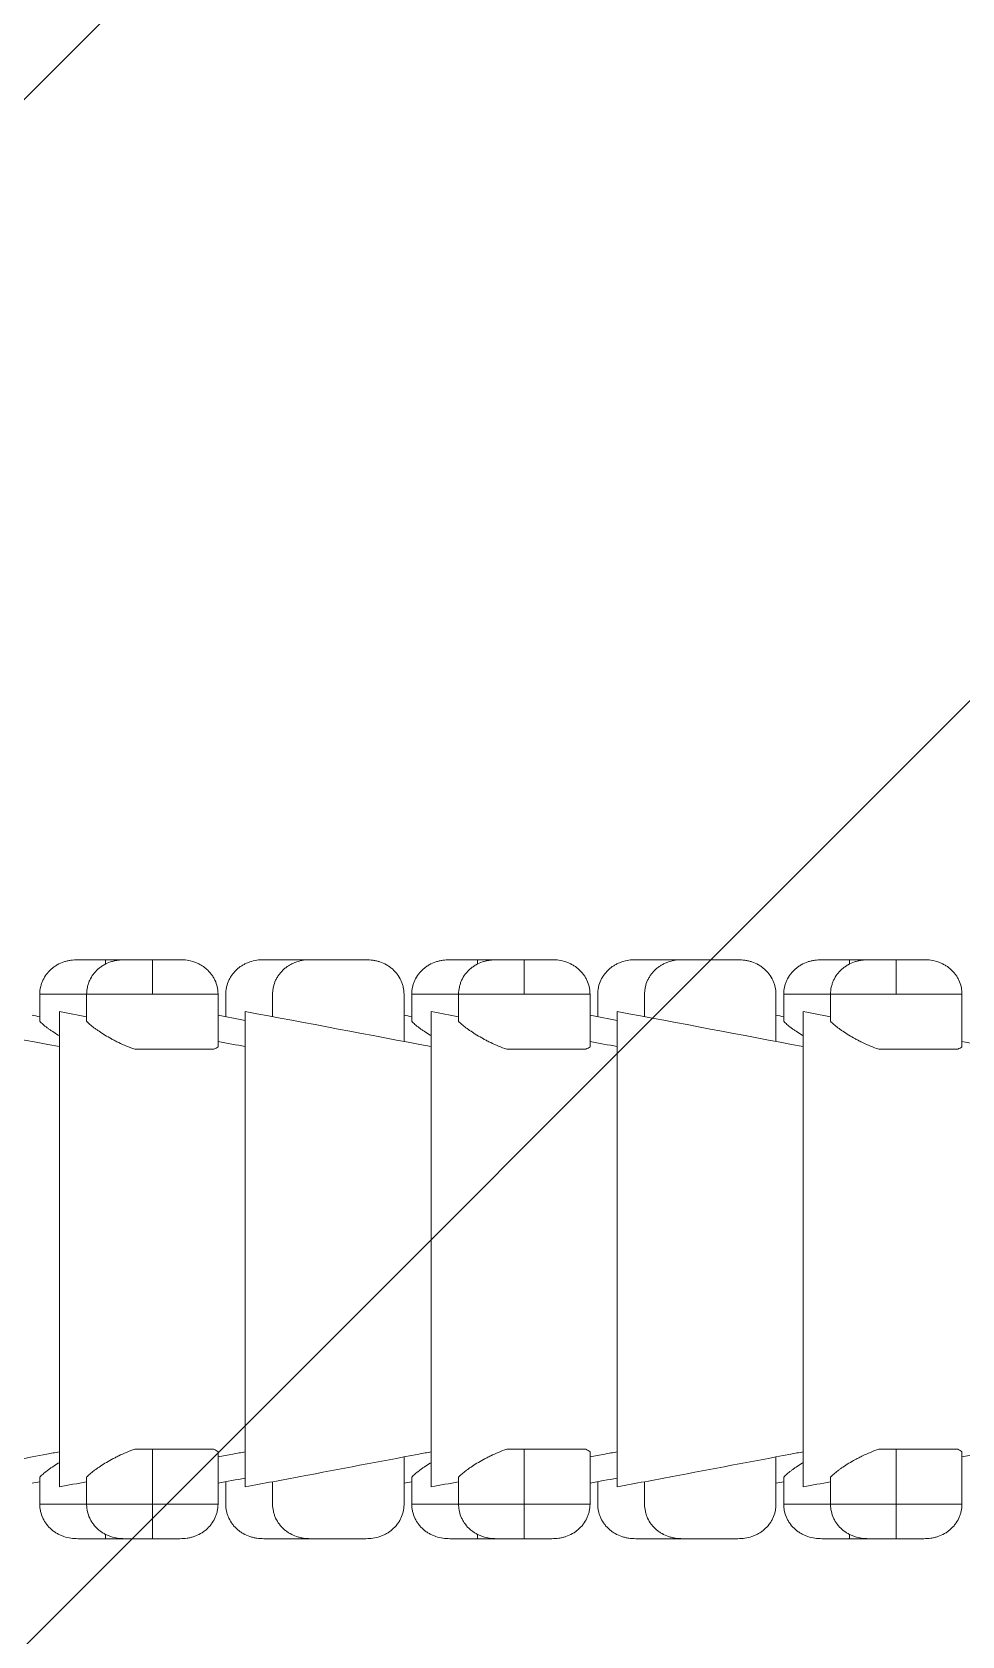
# Model space of a CAD drawing. Header units: millimetres. Extents: x 17284 to 19660, y -6011 to -2651.
# Drawn here: x 19228.92 to 19242.42, y -4526.11 to -4502.84 of the extents above; entities that cross this region are included whole.
import ezdxf

# ---------------------------------------------------------------- set-up
doc = ezdxf.new("R2010")
doc.units = ezdxf.units.MM
doc.layers.add('hatch', color=2, linetype='Continuous')

msp = doc.modelspace()

# ---------------------------------------------------------------- hatches: boundary and pattern name
at = {"layer": 'hatch'}
h = msp.add_hatch(dxfattribs=at)
h.set_pattern_fill('ANSI31', color=256, scale=5)
h.set_pattern_definition([(45, (4064.624, -113.49), (-11.22532, 11.22532), [])])
h.paths.add_polyline_path([(19201.381, -5647.37), (19251.381, -5647.37), (19251.381, -3576.803), (19201.381, -3576.803)])

# ---------------------------------------------------------------- linework, layer by layer
at = {"linetype": 'Continuous', "lineweight": 18, "extrusion": (-1, -2.22045e-16, 0)}
for p, q in [((19229.588, -4516.295), (19229.988, -4516.295)), ((19229.988, -4516.295), (19230.273, -4516.295)), ((19230.268, -4516.295), (19230.668, -4516.295)), ((19230.668, -4516.295), (19231.068, -4516.295)), ((19232.288, -4516.295), (19232.968, -4516.295)), ((19232.968, -4516.295), (19233.768, -4516.295)), ((19234.988, -4516.295), (19235.388, -4516.295)), ((19235.388, -4516.295), (19235.673, -4516.295)), ((19235.668, -4516.295), (19236.068, -4516.295)), ((19236.068, -4516.295), (19236.468, -4516.295)), ((19237.688, -4516.295), (19238.368, -4516.295)), ((19238.368, -4516.295), (19239.168, -4516.295)), ((19240.388, -4516.295), (19240.788, -4516.295)), ((19240.788, -4516.295), (19241.073, -4516.295)), ((19241.068, -4516.295), (19241.468, -4516.295)), ((19241.468, -4516.295), (19241.868, -4516.295)), ((19229.034, -4516.795), (19229.034, -4517.189)), ((19229.714, -4516.795), (19229.714, -4517.189)), ((19231.622, -4516.795), (19231.622, -4517.557)), ((19231.734, -4516.795), (19231.734, -4517.122)), ((19232.414, -4516.795), (19232.414, -4517.122)), ((19234.322, -4516.795), (19234.322, -4517.481)), ((19234.434, -4516.795), (19234.434, -4517.189)), ((19235.114, -4516.795), (19235.114, -4517.189)), ((19237.022, -4516.795), (19237.022, -4517.557)), ((19237.134, -4516.795), (19237.134, -4517.122)), ((19237.814, -4516.795), (19237.814, -4517.122)), ((19239.722, -4516.795), (19239.722, -4517.481)), ((19239.834, -4516.795), (19239.834, -4517.189)), ((19240.514, -4516.795), (19240.514, -4517.189)), ((19242.422, -4516.795), (19242.422, -4517.557)), ((19229.318, -4517.047), (19229.318, -4520.495)), ((19232.018, -4517.047), (19232.018, -4520.495)), ((19234.718, -4517.047), (19234.718, -4520.495)), ((19237.418, -4517.047), (19237.418, -4520.495)), ((19240.118, -4517.047), (19240.118, -4520.495)), ((19230.416, -4517.595), (19231.56, -4517.595)), ((19235.816, -4517.595), (19236.96, -4517.595)), ((19241.216, -4517.595), (19242.36, -4517.595)), ((19229.318, -4520.495), (19229.318, -4523.944)), ((19232.018, -4520.495), (19232.018, -4523.944)), ((19234.718, -4520.495), (19234.718, -4523.944)), ((19237.418, -4520.495), (19237.418, -4523.944)), ((19240.118, -4520.495), (19240.118, -4523.944)), ((19230.416, -4523.395), (19230.668, -4523.395)), ((19230.668, -4523.395), (19231.56, -4523.395)), ((19231.622, -4524.195), (19231.622, -4523.434)), ((19234.322, -4524.195), (19234.322, -4523.509)), ((19235.816, -4523.395), (19236.068, -4523.395)), ((19236.068, -4523.395), (19236.96, -4523.395)), ((19237.022, -4524.195), (19237.022, -4523.434)), ((19239.722, -4524.195), (19239.722, -4523.509)), ((19241.216, -4523.395), (19241.468, -4523.395)), ((19241.468, -4523.395), (19242.36, -4523.395)), ((19242.422, -4524.195), (19242.422, -4523.434)), ((19229.034, -4524.195), (19229.034, -4523.802)), ((19229.714, -4524.195), (19229.714, -4523.802)), ((19231.734, -4524.195), (19231.734, -4523.869)), ((19232.414, -4524.195), (19232.414, -4523.869)), ((19234.434, -4524.195), (19234.434, -4523.802)), ((19235.114, -4524.195), (19235.114, -4523.802)), ((19237.134, -4524.195), (19237.134, -4523.869)), ((19237.814, -4524.195), (19237.814, -4523.869)), ((19239.834, -4524.195), (19239.834, -4523.802)), ((19240.514, -4524.195), (19240.514, -4523.802)), ((19229.988, -4524.695), (19229.588, -4524.695)), ((19230.268, -4524.695), (19229.988, -4524.695)), ((19230.668, -4524.695), (19230.268, -4524.695)), ((19231.068, -4524.695), (19230.668, -4524.695)), ((19232.288, -4524.695), (19232.968, -4524.695)), ((19232.968, -4524.695), (19233.768, -4524.695)), ((19235.388, -4524.695), (19234.988, -4524.695)), ((19235.672, -4524.695), (19235.388, -4524.695)), ((19236.068, -4524.695), (19235.668, -4524.695)), ((19236.468, -4524.695), (19236.068, -4524.695)), ((19237.688, -4524.695), (19238.368, -4524.695)), ((19238.368, -4524.695), (19239.168, -4524.695)), ((19240.788, -4524.695), (19240.388, -4524.695)), ((19241.068, -4524.695), (19240.788, -4524.695)), ((19241.468, -4524.695), (19241.068, -4524.695)), ((19241.868, -4524.695), (19241.468, -4524.695))]:
    msp.add_line(p, q, dxfattribs=at)
at = {"linetype": 'Continuous', "lineweight": 13, "extrusion": (-1, -2.22045e-16, 0)}
for p, q in [((19229.988, -4516.295), (19229.988, -4516.358)), ((19230.668, -4516.295), (19230.668, -4516.795)), ((19235.388, -4516.295), (19235.388, -4516.358)), ((19236.068, -4516.295), (19236.068, -4516.795)), ((19240.788, -4516.295), (19240.788, -4516.358)), ((19241.468, -4516.295), (19241.468, -4516.795)), ((19229.71, -4516.795), (19229.034, -4516.795)), ((19230.668, -4516.795), (19229.714, -4516.795)), ((19231.622, -4516.795), (19230.668, -4516.795)), ((19235.11, -4516.795), (19234.434, -4516.795)), ((19236.068, -4516.795), (19235.114, -4516.795)), ((19237.022, -4516.795), (19236.068, -4516.795)), ((19240.51, -4516.795), (19239.834, -4516.795)), ((19241.468, -4516.795), (19240.514, -4516.795)), ((19242.422, -4516.795), (19241.468, -4516.795)), ((19230.668, -4524.195), (19230.668, -4523.395)), ((19236.068, -4524.195), (19236.068, -4523.395)), ((19241.468, -4524.195), (19241.468, -4523.395)), ((19229.034, -4524.195), (19229.709, -4524.195)), ((19229.714, -4524.195), (19230.668, -4524.195)), ((19230.668, -4524.195), (19231.622, -4524.195)), ((19230.668, -4524.695), (19230.668, -4524.195)), ((19234.434, -4524.195), (19235.109, -4524.195)), ((19235.114, -4524.195), (19236.068, -4524.195)), ((19236.068, -4524.195), (19237.022, -4524.195)), ((19236.068, -4524.695), (19236.068, -4524.195)), ((19239.834, -4524.195), (19240.509, -4524.195)), ((19240.514, -4524.195), (19241.468, -4524.195)), ((19241.468, -4524.695), (19241.468, -4524.195)), ((19241.468, -4524.195), (19242.422, -4524.195)), ((19229.988, -4524.695), (19229.988, -4524.632)), ((19235.388, -4524.695), (19235.388, -4524.632)), ((19240.788, -4524.695), (19240.788, -4524.632))]:
    msp.add_line(p, q, dxfattribs=at)
at = {"linetype": 'Continuous', "lineweight": 18}
for points, knots in [([(19229.034, -4516.795), (19229.034, -4516.76), (19229.038, -4516.726), (19229.049, -4516.675), (19229.054, -4516.659), (19229.065, -4516.626), (19229.072, -4516.609), (19229.094, -4516.562), (19229.111, -4516.533), (19229.138, -4516.498), (19229.143, -4516.491), (19229.154, -4516.478), (19229.172, -4516.458), (19229.203, -4516.428), (19229.23, -4516.407), (19229.259, -4516.387), (19229.273, -4516.378), (19229.319, -4516.352), (19229.35, -4516.338), (19229.4, -4516.322), (19229.417, -4516.317), (19229.45, -4516.309), (19229.468, -4516.305), (19229.519, -4516.298), (19229.553, -4516.295), (19229.588, -4516.295)], [0, 0, 0, 0, 0.125, 0.125, 0.1875, 0.1875, 0.25, 0.25, 0.375, 0.375, 0.40625, 0.40625, 0.4375, 0.5, 0.5625, 0.5625, 0.625, 0.625, 0.75, 0.75, 0.8125, 0.8125, 0.875, 0.875, 1, 1, 1, 1]), ([(19229.714, -4516.795), (19229.714, -4516.76), (19229.718, -4516.726), (19229.729, -4516.675), (19229.734, -4516.659), (19229.745, -4516.626), (19229.751, -4516.609), (19229.773, -4516.562), (19229.791, -4516.533), (19229.817, -4516.498), (19229.823, -4516.491), (19229.834, -4516.478), (19229.851, -4516.458), (19229.882, -4516.428), (19229.91, -4516.407), (19229.938, -4516.387), (19229.953, -4516.378), (19229.998, -4516.352), (19230.03, -4516.338), (19230.079, -4516.322), (19230.096, -4516.317), (19230.13, -4516.309), (19230.147, -4516.305), (19230.198, -4516.298), (19230.233, -4516.295), (19230.268, -4516.295)], [0, 0, 0, 0, 0.125, 0.125, 0.1875, 0.1875, 0.25, 0.25, 0.375, 0.375, 0.40625, 0.40625, 0.4375, 0.5, 0.5625, 0.5625, 0.625, 0.625, 0.75, 0.75, 0.8125, 0.8125, 0.875, 0.875, 1, 1, 1, 1]), ([(19231.068, -4516.295), (19231.138, -4516.295), (19231.206, -4516.305), (19231.288, -4516.332), (19231.305, -4516.339), (19231.336, -4516.353), (19231.367, -4516.368), (19231.397, -4516.386), (19231.418, -4516.401), (19231.425, -4516.406), (19231.439, -4516.417), (19231.445, -4516.423), (19231.479, -4516.451), (19231.502, -4516.477), (19231.534, -4516.518), (19231.543, -4516.532), (19231.557, -4516.554), (19231.561, -4516.562), (19231.569, -4516.578), (19231.573, -4516.585), (19231.592, -4516.625), (19231.603, -4516.657), (19231.614, -4516.708), (19231.617, -4516.726), (19231.621, -4516.76), (19231.622, -4516.778), (19231.622, -4516.795)], [0, 0, 0, 0, 0.25, 0.25, 0.3125, 0.3125, 0.375, 0.4375, 0.4375, 0.46875, 0.46875, 0.5, 0.5, 0.625, 0.625, 0.6875, 0.6875, 0.71875, 0.71875, 0.75, 0.75, 0.875, 0.875, 0.9375, 0.9375, 1, 1, 1, 1]), ([(19232.288, -4516.295), (19232.219, -4516.295), (19232.15, -4516.305), (19232.068, -4516.332), (19232.052, -4516.339), (19232.02, -4516.353), (19231.989, -4516.368), (19231.96, -4516.386), (19231.938, -4516.401), (19231.931, -4516.406), (19231.918, -4516.417), (19231.911, -4516.423), (19231.878, -4516.451), (19231.854, -4516.477), (19231.823, -4516.518), (19231.813, -4516.532), (19231.799, -4516.554), (19231.795, -4516.562), (19231.787, -4516.578), (19231.783, -4516.585), (19231.765, -4516.625), (19231.754, -4516.657), (19231.742, -4516.708), (19231.739, -4516.726), (19231.735, -4516.76), (19231.734, -4516.778), (19231.734, -4516.795)], [0, 0, 0, 0, 0.25, 0.25, 0.3125, 0.3125, 0.375, 0.4375, 0.4375, 0.46875, 0.46875, 0.5, 0.5, 0.625, 0.625, 0.6875, 0.6875, 0.71875, 0.71875, 0.75, 0.75, 0.875, 0.875, 0.9375, 0.9375, 1, 1, 1, 1]), ([(19232.968, -4516.295), (19232.898, -4516.295), (19232.83, -4516.305), (19232.747, -4516.332), (19232.731, -4516.339), (19232.699, -4516.353), (19232.668, -4516.368), (19232.639, -4516.386), (19232.618, -4516.401), (19232.611, -4516.406), (19232.597, -4516.417), (19232.59, -4516.423), (19232.557, -4516.451), (19232.533, -4516.477), (19232.502, -4516.518), (19232.492, -4516.532), (19232.479, -4516.554), (19232.474, -4516.562), (19232.466, -4516.578), (19232.462, -4516.585), (19232.444, -4516.625), (19232.433, -4516.657), (19232.422, -4516.708), (19232.419, -4516.726), (19232.415, -4516.76), (19232.414, -4516.778), (19232.414, -4516.795)], [0, 0, 0, 0, 0.25, 0.25, 0.3125, 0.3125, 0.375, 0.4375, 0.4375, 0.46875, 0.46875, 0.5, 0.5, 0.625, 0.625, 0.6875, 0.6875, 0.71875, 0.71875, 0.75, 0.75, 0.875, 0.875, 0.9375, 0.9375, 1, 1, 1, 1]), ([(19234.322, -4516.795), (19234.322, -4516.76), (19234.318, -4516.726), (19234.307, -4516.675), (19234.302, -4516.659), (19234.291, -4516.626), (19234.284, -4516.609), (19234.263, -4516.562), (19234.245, -4516.533), (19234.218, -4516.498), (19234.213, -4516.491), (19234.202, -4516.478), (19234.184, -4516.458), (19234.153, -4516.428), (19234.126, -4516.407), (19234.098, -4516.387), (19234.083, -4516.378), (19234.037, -4516.352), (19234.006, -4516.338), (19233.956, -4516.322), (19233.94, -4516.317), (19233.906, -4516.309), (19233.889, -4516.305), (19233.837, -4516.298), (19233.803, -4516.295), (19233.768, -4516.295)], [0, 0, 0, 0, 0.125, 0.125, 0.1875, 0.1875, 0.25, 0.25, 0.375, 0.375, 0.40625, 0.40625, 0.4375, 0.5, 0.5625, 0.5625, 0.625, 0.625, 0.75, 0.75, 0.8125, 0.8125, 0.875, 0.875, 1, 1, 1, 1]), ([(19234.434, -4516.795), (19234.434, -4516.76), (19234.438, -4516.726), (19234.449, -4516.675), (19234.454, -4516.659), (19234.465, -4516.626), (19234.472, -4516.609), (19234.494, -4516.562), (19234.511, -4516.533), (19234.538, -4516.498), (19234.543, -4516.491), (19234.554, -4516.478), (19234.572, -4516.458), (19234.603, -4516.428), (19234.63, -4516.407), (19234.659, -4516.387), (19234.673, -4516.378), (19234.719, -4516.352), (19234.75, -4516.338), (19234.8, -4516.322), (19234.817, -4516.317), (19234.85, -4516.309), (19234.868, -4516.305), (19234.919, -4516.298), (19234.953, -4516.295), (19234.988, -4516.295)], [0, 0, 0, 0, 0.125, 0.125, 0.1875, 0.1875, 0.25, 0.25, 0.375, 0.375, 0.40625, 0.40625, 0.4375, 0.5, 0.5625, 0.5625, 0.625, 0.625, 0.75, 0.75, 0.8125, 0.8125, 0.875, 0.875, 1, 1, 1, 1]), ([(19235.114, -4516.795), (19235.114, -4516.76), (19235.118, -4516.726), (19235.129, -4516.675), (19235.134, -4516.659), (19235.145, -4516.626), (19235.151, -4516.609), (19235.173, -4516.562), (19235.191, -4516.533), (19235.217, -4516.498), (19235.223, -4516.491), (19235.234, -4516.478), (19235.251, -4516.458), (19235.282, -4516.428), (19235.31, -4516.407), (19235.338, -4516.387), (19235.353, -4516.378), (19235.398, -4516.352), (19235.43, -4516.338), (19235.479, -4516.322), (19235.496, -4516.317), (19235.53, -4516.309), (19235.547, -4516.305), (19235.598, -4516.298), (19235.633, -4516.295), (19235.668, -4516.295)], [0, 0, 0, 0, 0.125, 0.125, 0.1875, 0.1875, 0.25, 0.25, 0.375, 0.375, 0.40625, 0.40625, 0.4375, 0.5, 0.5625, 0.5625, 0.625, 0.625, 0.75, 0.75, 0.8125, 0.8125, 0.875, 0.875, 1, 1, 1, 1]), ([(19236.468, -4516.295), (19236.538, -4516.295), (19236.606, -4516.305), (19236.688, -4516.332), (19236.705, -4516.339), (19236.736, -4516.353), (19236.767, -4516.368), (19236.797, -4516.386), (19236.818, -4516.401), (19236.825, -4516.406), (19236.839, -4516.417), (19236.845, -4516.423), (19236.879, -4516.451), (19236.902, -4516.477), (19236.934, -4516.518), (19236.943, -4516.532), (19236.957, -4516.554), (19236.961, -4516.562), (19236.969, -4516.578), (19236.973, -4516.585), (19236.992, -4516.625), (19237.003, -4516.657), (19237.014, -4516.708), (19237.017, -4516.726), (19237.021, -4516.76), (19237.022, -4516.778), (19237.022, -4516.795)], [0, 0, 0, 0, 0.25, 0.25, 0.3125, 0.3125, 0.375, 0.4375, 0.4375, 0.46875, 0.46875, 0.5, 0.5, 0.625, 0.625, 0.6875, 0.6875, 0.71875, 0.71875, 0.75, 0.75, 0.875, 0.875, 0.9375, 0.9375, 1, 1, 1, 1]), ([(19237.688, -4516.295), (19237.619, -4516.295), (19237.55, -4516.305), (19237.468, -4516.332), (19237.452, -4516.339), (19237.42, -4516.353), (19237.389, -4516.368), (19237.36, -4516.386), (19237.338, -4516.401), (19237.331, -4516.406), (19237.318, -4516.417), (19237.311, -4516.423), (19237.278, -4516.451), (19237.254, -4516.477), (19237.223, -4516.518), (19237.213, -4516.532), (19237.199, -4516.554), (19237.195, -4516.562), (19237.187, -4516.578), (19237.183, -4516.585), (19237.165, -4516.625), (19237.154, -4516.657), (19237.142, -4516.708), (19237.139, -4516.726), (19237.135, -4516.76), (19237.134, -4516.778), (19237.134, -4516.795)], [0, 0, 0, 0, 0.25, 0.25, 0.3125, 0.3125, 0.375, 0.4375, 0.4375, 0.46875, 0.46875, 0.5, 0.5, 0.625, 0.625, 0.6875, 0.6875, 0.71875, 0.71875, 0.75, 0.75, 0.875, 0.875, 0.9375, 0.9375, 1, 1, 1, 1]), ([(19238.368, -4516.295), (19238.298, -4516.295), (19238.23, -4516.305), (19238.147, -4516.332), (19238.131, -4516.339), (19238.099, -4516.353), (19238.068, -4516.368), (19238.039, -4516.386), (19238.018, -4516.401), (19238.011, -4516.406), (19237.997, -4516.417), (19237.99, -4516.423), (19237.957, -4516.451), (19237.933, -4516.477), (19237.902, -4516.518), (19237.892, -4516.532), (19237.879, -4516.554), (19237.874, -4516.562), (19237.866, -4516.578), (19237.862, -4516.585), (19237.844, -4516.625), (19237.833, -4516.657), (19237.822, -4516.708), (19237.819, -4516.726), (19237.815, -4516.76), (19237.814, -4516.778), (19237.814, -4516.795)], [0, 0, 0, 0, 0.25, 0.25, 0.3125, 0.3125, 0.375, 0.4375, 0.4375, 0.46875, 0.46875, 0.5, 0.5, 0.625, 0.625, 0.6875, 0.6875, 0.71875, 0.71875, 0.75, 0.75, 0.875, 0.875, 0.9375, 0.9375, 1, 1, 1, 1]), ([(19239.722, -4516.795), (19239.722, -4516.76), (19239.718, -4516.726), (19239.707, -4516.675), (19239.702, -4516.659), (19239.691, -4516.626), (19239.684, -4516.609), (19239.663, -4516.562), (19239.645, -4516.533), (19239.618, -4516.498), (19239.613, -4516.491), (19239.602, -4516.478), (19239.584, -4516.458), (19239.553, -4516.428), (19239.526, -4516.407), (19239.498, -4516.387), (19239.483, -4516.378), (19239.437, -4516.352), (19239.406, -4516.338), (19239.356, -4516.322), (19239.34, -4516.317), (19239.306, -4516.309), (19239.289, -4516.305), (19239.237, -4516.298), (19239.203, -4516.295), (19239.168, -4516.295)], [0, 0, 0, 0, 0.125, 0.125, 0.1875, 0.1875, 0.25, 0.25, 0.375, 0.375, 0.40625, 0.40625, 0.4375, 0.5, 0.5625, 0.5625, 0.625, 0.625, 0.75, 0.75, 0.8125, 0.8125, 0.875, 0.875, 1, 1, 1, 1]), ([(19239.834, -4516.795), (19239.834, -4516.76), (19239.838, -4516.726), (19239.849, -4516.675), (19239.854, -4516.659), (19239.865, -4516.626), (19239.872, -4516.609), (19239.894, -4516.562), (19239.911, -4516.533), (19239.938, -4516.498), (19239.943, -4516.491), (19239.954, -4516.478), (19239.972, -4516.458), (19240.003, -4516.428), (19240.03, -4516.407), (19240.059, -4516.387), (19240.073, -4516.378), (19240.119, -4516.352), (19240.15, -4516.338), (19240.2, -4516.322), (19240.217, -4516.317), (19240.25, -4516.309), (19240.268, -4516.305), (19240.319, -4516.298), (19240.353, -4516.295), (19240.388, -4516.295)], [0, 0, 0, 0, 0.125, 0.125, 0.1875, 0.1875, 0.25, 0.25, 0.375, 0.375, 0.40625, 0.40625, 0.4375, 0.5, 0.5625, 0.5625, 0.625, 0.625, 0.75, 0.75, 0.8125, 0.8125, 0.875, 0.875, 1, 1, 1, 1]), ([(19240.514, -4516.795), (19240.514, -4516.76), (19240.518, -4516.726), (19240.529, -4516.675), (19240.534, -4516.659), (19240.545, -4516.626), (19240.551, -4516.609), (19240.573, -4516.562), (19240.591, -4516.533), (19240.617, -4516.498), (19240.623, -4516.491), (19240.634, -4516.478), (19240.651, -4516.458), (19240.682, -4516.428), (19240.71, -4516.407), (19240.738, -4516.387), (19240.753, -4516.378), (19240.798, -4516.352), (19240.83, -4516.338), (19240.879, -4516.322), (19240.896, -4516.317), (19240.93, -4516.309), (19240.947, -4516.305), (19240.998, -4516.298), (19241.033, -4516.295), (19241.068, -4516.295)], [0, 0, 0, 0, 0.125, 0.125, 0.1875, 0.1875, 0.25, 0.25, 0.375, 0.375, 0.40625, 0.40625, 0.4375, 0.5, 0.5625, 0.5625, 0.625, 0.625, 0.75, 0.75, 0.8125, 0.8125, 0.875, 0.875, 1, 1, 1, 1]), ([(19241.868, -4516.295), (19241.938, -4516.295), (19242.006, -4516.305), (19242.088, -4516.332), (19242.105, -4516.339), (19242.136, -4516.353), (19242.167, -4516.368), (19242.197, -4516.386), (19242.218, -4516.401), (19242.225, -4516.406), (19242.239, -4516.417), (19242.245, -4516.423), (19242.279, -4516.451), (19242.302, -4516.477), (19242.334, -4516.518), (19242.343, -4516.532), (19242.357, -4516.554), (19242.361, -4516.562), (19242.369, -4516.578), (19242.373, -4516.585), (19242.392, -4516.625), (19242.403, -4516.657), (19242.414, -4516.708), (19242.417, -4516.726), (19242.421, -4516.76), (19242.422, -4516.778), (19242.422, -4516.795)], [0, 0, 0, 0, 0.25, 0.25, 0.3125, 0.3125, 0.375, 0.4375, 0.4375, 0.46875, 0.46875, 0.5, 0.5, 0.625, 0.625, 0.6875, 0.6875, 0.71875, 0.71875, 0.75, 0.75, 0.875, 0.875, 0.9375, 0.9375, 1, 1, 1, 1]), ([(19229.034, -4517.189), (19229.048, -4517.203), (19229.063, -4517.218), (19229.099, -4517.249), (19229.119, -4517.265), (19229.152, -4517.29), (19229.164, -4517.299), (19229.189, -4517.317), (19229.202, -4517.325), (19229.242, -4517.352), (19229.27, -4517.371), (19229.303, -4517.39), (19229.305, -4517.392), (19229.308, -4517.394)], [0, 0, 0, 0, 0.244671, 0.244671, 0.489341, 0.489341, 0.611677, 0.611677, 0.734012, 0.734012, 0.978683, 0.978683, 1, 1, 1, 1]), ([(19229.714, -4517.189), (19229.727, -4517.203), (19229.743, -4517.218), (19229.778, -4517.249), (19229.798, -4517.265), (19229.832, -4517.29), (19229.844, -4517.299), (19229.868, -4517.317), (19229.881, -4517.325), (19229.921, -4517.352), (19229.949, -4517.371), (19230.009, -4517.407), (19230.041, -4517.425), (19230.091, -4517.453), (19230.109, -4517.462), (19230.144, -4517.48), (19230.162, -4517.489), (19230.217, -4517.515), (19230.255, -4517.532), (19230.333, -4517.565), (19230.374, -4517.581), (19230.416, -4517.595)], [0, 0, 0, 0, 0.125, 0.125, 0.25, 0.25, 0.3125, 0.3125, 0.375, 0.375, 0.5, 0.5, 0.625, 0.625, 0.6875, 0.6875, 0.75, 0.75, 0.875, 0.875, 1, 1, 1, 1]), ([(19234.434, -4517.189), (19234.448, -4517.203), (19234.463, -4517.218), (19234.499, -4517.249), (19234.519, -4517.265), (19234.552, -4517.29), (19234.564, -4517.299), (19234.589, -4517.317), (19234.602, -4517.325), (19234.642, -4517.352), (19234.67, -4517.371), (19234.703, -4517.39), (19234.705, -4517.392), (19234.708, -4517.394)], [0, 0, 0, 0, 0.244671, 0.244671, 0.489341, 0.489341, 0.611677, 0.611677, 0.734012, 0.734012, 0.978683, 0.978683, 1, 1, 1, 1]), ([(19235.114, -4517.189), (19235.127, -4517.203), (19235.143, -4517.218), (19235.178, -4517.249), (19235.198, -4517.265), (19235.232, -4517.29), (19235.244, -4517.299), (19235.268, -4517.317), (19235.281, -4517.325), (19235.321, -4517.352), (19235.349, -4517.371), (19235.409, -4517.407), (19235.441, -4517.425), (19235.491, -4517.453), (19235.509, -4517.462), (19235.544, -4517.48), (19235.562, -4517.489), (19235.617, -4517.515), (19235.655, -4517.532), (19235.733, -4517.565), (19235.774, -4517.581), (19235.816, -4517.595)], [0, 0, 0, 0, 0.125, 0.125, 0.25, 0.25, 0.3125, 0.3125, 0.375, 0.375, 0.5, 0.5, 0.625, 0.625, 0.6875, 0.6875, 0.75, 0.75, 0.875, 0.875, 1, 1, 1, 1]), ([(19239.834, -4517.189), (19239.848, -4517.203), (19239.863, -4517.218), (19239.899, -4517.249), (19239.919, -4517.265), (19239.952, -4517.29), (19239.964, -4517.299), (19239.989, -4517.317), (19240.002, -4517.325), (19240.042, -4517.352), (19240.07, -4517.371), (19240.103, -4517.39), (19240.105, -4517.392), (19240.108, -4517.394)], [0, 0, 0, 0, 0.244671, 0.244671, 0.489341, 0.489341, 0.611677, 0.611677, 0.734012, 0.734012, 0.978683, 0.978683, 1, 1, 1, 1]), ([(19240.514, -4517.189), (19240.527, -4517.203), (19240.543, -4517.218), (19240.578, -4517.249), (19240.598, -4517.265), (19240.632, -4517.29), (19240.644, -4517.299), (19240.668, -4517.317), (19240.681, -4517.325), (19240.721, -4517.352), (19240.749, -4517.371), (19240.809, -4517.407), (19240.841, -4517.425), (19240.891, -4517.453), (19240.909, -4517.462), (19240.944, -4517.48), (19240.962, -4517.489), (19241.017, -4517.515), (19241.055, -4517.532), (19241.133, -4517.565), (19241.174, -4517.581), (19241.216, -4517.595)], [0, 0, 0, 0, 0.125, 0.125, 0.25, 0.25, 0.3125, 0.3125, 0.375, 0.375, 0.5, 0.5, 0.625, 0.625, 0.6875, 0.6875, 0.75, 0.75, 0.875, 0.875, 1, 1, 1, 1]), ([(19229.318, -4523.435), (19229.257, -4523.446), (19229.196, -4523.458), (19228.564, -4523.577), (19227.992, -4523.685), (19227.153, -4523.843), (19226.885, -4523.893), (19226.618, -4523.944)], [0, 0, 0, 0, 0.067447, 0.067447, 0.702741, 0.702741, 1, 1, 1, 1]), ([(19229.714, -4523.802), (19229.727, -4523.788), (19229.743, -4523.773), (19229.778, -4523.742), (19229.798, -4523.726), (19229.832, -4523.7), (19229.844, -4523.692), (19229.868, -4523.674), (19229.881, -4523.665), (19229.921, -4523.638), (19229.949, -4523.62), (19230.009, -4523.584), (19230.041, -4523.565), (19230.091, -4523.538), (19230.109, -4523.529), (19230.144, -4523.511), (19230.162, -4523.502), (19230.217, -4523.476), (19230.255, -4523.459), (19230.333, -4523.426), (19230.374, -4523.41), (19230.416, -4523.395)], [0, 0, 0, 0, 0.125, 0.125, 0.25, 0.25, 0.3125, 0.3125, 0.375, 0.375, 0.5, 0.5, 0.625, 0.625, 0.6875, 0.6875, 0.75, 0.75, 0.875, 0.875, 1, 1, 1, 1]), ([(19232.018, -4523.435), (19231.957, -4523.446), (19231.896, -4523.458), (19231.764, -4523.483), (19231.693, -4523.496), (19231.622, -4523.51)], [0, 0, 0, 0, 0.459752, 0.459752, 1, 1, 1, 1]), ([(19234.718, -4523.435), (19234.657, -4523.446), (19234.596, -4523.458), (19233.964, -4523.577), (19233.392, -4523.685), (19232.553, -4523.843), (19232.285, -4523.893), (19232.018, -4523.944)], [0, 0, 0, 0, 0.067447, 0.067447, 0.702741, 0.702741, 1, 1, 1, 1]), ([(19235.114, -4523.802), (19235.127, -4523.788), (19235.143, -4523.773), (19235.178, -4523.742), (19235.198, -4523.726), (19235.232, -4523.7), (19235.244, -4523.692), (19235.268, -4523.674), (19235.281, -4523.665), (19235.321, -4523.638), (19235.349, -4523.62), (19235.409, -4523.584), (19235.441, -4523.565), (19235.491, -4523.538), (19235.509, -4523.529), (19235.544, -4523.511), (19235.562, -4523.502), (19235.617, -4523.476), (19235.655, -4523.459), (19235.733, -4523.426), (19235.774, -4523.41), (19235.816, -4523.395)], [0, 0, 0, 0, 0.125, 0.125, 0.25, 0.25, 0.3125, 0.3125, 0.375, 0.375, 0.5, 0.5, 0.625, 0.625, 0.6875, 0.6875, 0.75, 0.75, 0.875, 0.875, 1, 1, 1, 1]), ([(19237.418, -4523.435), (19237.357, -4523.446), (19237.296, -4523.458), (19237.164, -4523.483), (19237.093, -4523.496), (19237.022, -4523.51)], [0, 0, 0, 0, 0.459752, 0.459752, 1, 1, 1, 1]), ([(19240.118, -4523.435), (19240.057, -4523.446), (19239.996, -4523.458), (19239.364, -4523.577), (19238.792, -4523.685), (19237.953, -4523.843), (19237.685, -4523.893), (19237.418, -4523.944)], [0, 0, 0, 0, 0.067447, 0.067447, 0.702741, 0.702741, 1, 1, 1, 1]), ([(19240.514, -4523.802), (19240.527, -4523.788), (19240.543, -4523.773), (19240.578, -4523.742), (19240.598, -4523.726), (19240.632, -4523.7), (19240.644, -4523.692), (19240.668, -4523.674), (19240.681, -4523.665), (19240.721, -4523.638), (19240.749, -4523.62), (19240.809, -4523.584), (19240.841, -4523.565), (19240.891, -4523.538), (19240.909, -4523.529), (19240.944, -4523.511), (19240.962, -4523.502), (19241.017, -4523.476), (19241.055, -4523.459), (19241.133, -4523.426), (19241.174, -4523.41), (19241.216, -4523.395)], [0, 0, 0, 0, 0.125, 0.125, 0.25, 0.25, 0.3125, 0.3125, 0.375, 0.375, 0.5, 0.5, 0.625, 0.625, 0.6875, 0.6875, 0.75, 0.75, 0.875, 0.875, 1, 1, 1, 1]), ([(19242.818, -4523.435), (19242.757, -4523.446), (19242.696, -4523.458), (19242.564, -4523.483), (19242.493, -4523.496), (19242.422, -4523.51)], [0, 0, 0, 0, 0.459752, 0.459752, 1, 1, 1, 1]), ([(19229.034, -4523.802), (19229.048, -4523.788), (19229.063, -4523.773), (19229.099, -4523.742), (19229.119, -4523.726), (19229.152, -4523.7), (19229.164, -4523.692), (19229.189, -4523.674), (19229.202, -4523.665), (19229.242, -4523.638), (19229.27, -4523.62), (19229.303, -4523.6), (19229.305, -4523.599), (19229.308, -4523.597)], [0, 0, 0, 0, 0.244671, 0.244671, 0.489341, 0.489341, 0.611677, 0.611677, 0.734012, 0.734012, 0.978683, 0.978683, 1, 1, 1, 1]), ([(19234.434, -4523.802), (19234.448, -4523.788), (19234.463, -4523.773), (19234.499, -4523.742), (19234.519, -4523.726), (19234.552, -4523.7), (19234.564, -4523.692), (19234.589, -4523.674), (19234.602, -4523.665), (19234.642, -4523.638), (19234.67, -4523.62), (19234.703, -4523.6), (19234.705, -4523.599), (19234.708, -4523.597)], [0, 0, 0, 0, 0.244671, 0.244671, 0.489341, 0.489341, 0.611677, 0.611677, 0.734012, 0.734012, 0.978683, 0.978683, 1, 1, 1, 1]), ([(19239.834, -4523.802), (19239.848, -4523.788), (19239.863, -4523.773), (19239.899, -4523.742), (19239.919, -4523.726), (19239.952, -4523.7), (19239.964, -4523.692), (19239.989, -4523.674), (19240.002, -4523.665), (19240.042, -4523.638), (19240.07, -4523.62), (19240.103, -4523.6), (19240.105, -4523.599), (19240.108, -4523.597)], [0, 0, 0, 0, 0.244671, 0.244671, 0.489341, 0.489341, 0.611677, 0.611677, 0.734012, 0.734012, 0.978683, 0.978683, 1, 1, 1, 1]), ([(19229.588, -4524.695), (19229.519, -4524.695), (19229.45, -4524.686), (19229.368, -4524.659), (19229.352, -4524.652), (19229.32, -4524.638), (19229.289, -4524.623), (19229.26, -4524.604), (19229.238, -4524.589), (19229.231, -4524.584), (19229.218, -4524.574), (19229.211, -4524.568), (19229.178, -4524.539), (19229.154, -4524.514), (19229.123, -4524.473), (19229.113, -4524.459), (19229.099, -4524.436), (19229.095, -4524.429), (19229.087, -4524.413), (19229.083, -4524.405), (19229.065, -4524.366), (19229.054, -4524.333), (19229.042, -4524.282), (19229.039, -4524.265), (19229.035, -4524.23), (19229.034, -4524.213), (19229.034, -4524.195)], [0, 0, 0, 0, 0.25, 0.25, 0.3125, 0.3125, 0.375, 0.4375, 0.4375, 0.46875, 0.46875, 0.5, 0.5, 0.625, 0.625, 0.6875, 0.6875, 0.71875, 0.71875, 0.75, 0.75, 0.875, 0.875, 0.9375, 0.9375, 1, 1, 1, 1]), ([(19230.268, -4524.695), (19230.198, -4524.695), (19230.13, -4524.686), (19230.047, -4524.659), (19230.031, -4524.652), (19229.999, -4524.638), (19229.968, -4524.623), (19229.939, -4524.604), (19229.918, -4524.589), (19229.911, -4524.584), (19229.897, -4524.574), (19229.89, -4524.568), (19229.857, -4524.539), (19229.833, -4524.514), (19229.802, -4524.473), (19229.792, -4524.459), (19229.779, -4524.436), (19229.774, -4524.429), (19229.766, -4524.413), (19229.762, -4524.405), (19229.744, -4524.366), (19229.733, -4524.333), (19229.722, -4524.282), (19229.719, -4524.265), (19229.715, -4524.23), (19229.714, -4524.213), (19229.714, -4524.195)], [0, 0, 0, 0, 0.25, 0.25, 0.3125, 0.3125, 0.375, 0.4375, 0.4375, 0.46875, 0.46875, 0.5, 0.5, 0.625, 0.625, 0.6875, 0.6875, 0.71875, 0.71875, 0.75, 0.75, 0.875, 0.875, 0.9375, 0.9375, 1, 1, 1, 1]), ([(19231.622, -4524.195), (19231.622, -4524.23), (19231.618, -4524.265), (19231.607, -4524.315), (19231.602, -4524.332), (19231.591, -4524.365), (19231.584, -4524.381), (19231.563, -4524.428), (19231.545, -4524.458), (19231.518, -4524.493), (19231.513, -4524.5), (19231.502, -4524.513), (19231.484, -4524.532), (19231.453, -4524.562), (19231.426, -4524.584), (19231.398, -4524.604), (19231.383, -4524.613), (19231.337, -4524.639), (19231.306, -4524.653), (19231.256, -4524.669), (19231.24, -4524.674), (19231.206, -4524.682), (19231.189, -4524.685), (19231.137, -4524.693), (19231.103, -4524.695), (19231.068, -4524.695)], [0, 0, 0, 0, 0.125, 0.125, 0.1875, 0.1875, 0.25, 0.25, 0.375, 0.375, 0.40625, 0.40625, 0.4375, 0.5, 0.5625, 0.5625, 0.625, 0.625, 0.75, 0.75, 0.8125, 0.8125, 0.875, 0.875, 1, 1, 1, 1]), ([(19231.734, -4524.195), (19231.734, -4524.23), (19231.738, -4524.265), (19231.749, -4524.315), (19231.754, -4524.332), (19231.765, -4524.365), (19231.772, -4524.381), (19231.794, -4524.428), (19231.811, -4524.458), (19231.838, -4524.493), (19231.843, -4524.5), (19231.854, -4524.513), (19231.872, -4524.532), (19231.903, -4524.562), (19231.93, -4524.584), (19231.959, -4524.604), (19231.973, -4524.613), (19232.019, -4524.639), (19232.05, -4524.653), (19232.1, -4524.669), (19232.117, -4524.674), (19232.15, -4524.682), (19232.168, -4524.685), (19232.219, -4524.693), (19232.253, -4524.695), (19232.288, -4524.695)], [0, 0, 0, 0, 0.125, 0.125, 0.1875, 0.1875, 0.25, 0.25, 0.375, 0.375, 0.40625, 0.40625, 0.4375, 0.5, 0.5625, 0.5625, 0.625, 0.625, 0.75, 0.75, 0.8125, 0.8125, 0.875, 0.875, 1, 1, 1, 1]), ([(19232.414, -4524.195), (19232.414, -4524.23), (19232.418, -4524.265), (19232.429, -4524.315), (19232.434, -4524.332), (19232.445, -4524.365), (19232.451, -4524.381), (19232.473, -4524.428), (19232.491, -4524.458), (19232.517, -4524.493), (19232.523, -4524.5), (19232.534, -4524.513), (19232.551, -4524.532), (19232.582, -4524.562), (19232.61, -4524.584), (19232.638, -4524.604), (19232.653, -4524.613), (19232.698, -4524.639), (19232.73, -4524.653), (19232.779, -4524.669), (19232.796, -4524.674), (19232.83, -4524.682), (19232.847, -4524.685), (19232.898, -4524.693), (19232.933, -4524.695), (19232.968, -4524.695)], [0, 0, 0, 0, 0.125, 0.125, 0.1875, 0.1875, 0.25, 0.25, 0.375, 0.375, 0.40625, 0.40625, 0.4375, 0.5, 0.5625, 0.5625, 0.625, 0.625, 0.75, 0.75, 0.8125, 0.8125, 0.875, 0.875, 1, 1, 1, 1]), ([(19233.768, -4524.695), (19233.838, -4524.695), (19233.906, -4524.686), (19233.988, -4524.659), (19234.005, -4524.652), (19234.036, -4524.638), (19234.067, -4524.623), (19234.097, -4524.604), (19234.118, -4524.589), (19234.125, -4524.584), (19234.139, -4524.574), (19234.145, -4524.568), (19234.179, -4524.539), (19234.202, -4524.514), (19234.234, -4524.473), (19234.243, -4524.459), (19234.257, -4524.436), (19234.261, -4524.429), (19234.269, -4524.413), (19234.273, -4524.405), (19234.292, -4524.366), (19234.303, -4524.333), (19234.314, -4524.282), (19234.317, -4524.265), (19234.321, -4524.23), (19234.322, -4524.213), (19234.322, -4524.195)], [0, 0, 0, 0, 0.25, 0.25, 0.3125, 0.3125, 0.375, 0.4375, 0.4375, 0.46875, 0.46875, 0.5, 0.5, 0.625, 0.625, 0.6875, 0.6875, 0.71875, 0.71875, 0.75, 0.75, 0.875, 0.875, 0.9375, 0.9375, 1, 1, 1, 1]), ([(19234.988, -4524.695), (19234.919, -4524.695), (19234.85, -4524.686), (19234.768, -4524.659), (19234.752, -4524.652), (19234.72, -4524.638), (19234.689, -4524.623), (19234.66, -4524.604), (19234.638, -4524.589), (19234.631, -4524.584), (19234.618, -4524.574), (19234.611, -4524.568), (19234.578, -4524.539), (19234.554, -4524.514), (19234.523, -4524.473), (19234.513, -4524.459), (19234.499, -4524.436), (19234.495, -4524.429), (19234.487, -4524.413), (19234.483, -4524.405), (19234.465, -4524.366), (19234.454, -4524.333), (19234.442, -4524.282), (19234.439, -4524.265), (19234.435, -4524.23), (19234.434, -4524.213), (19234.434, -4524.195)], [0, 0, 0, 0, 0.25, 0.25, 0.3125, 0.3125, 0.375, 0.4375, 0.4375, 0.46875, 0.46875, 0.5, 0.5, 0.625, 0.625, 0.6875, 0.6875, 0.71875, 0.71875, 0.75, 0.75, 0.875, 0.875, 0.9375, 0.9375, 1, 1, 1, 1]), ([(19235.668, -4524.695), (19235.598, -4524.695), (19235.53, -4524.686), (19235.447, -4524.659), (19235.431, -4524.652), (19235.399, -4524.638), (19235.368, -4524.623), (19235.339, -4524.604), (19235.318, -4524.589), (19235.311, -4524.584), (19235.297, -4524.574), (19235.29, -4524.568), (19235.257, -4524.539), (19235.233, -4524.514), (19235.202, -4524.473), (19235.192, -4524.459), (19235.179, -4524.436), (19235.174, -4524.429), (19235.166, -4524.413), (19235.162, -4524.405), (19235.144, -4524.366), (19235.133, -4524.333), (19235.122, -4524.282), (19235.119, -4524.265), (19235.115, -4524.23), (19235.114, -4524.213), (19235.114, -4524.195)], [0, 0, 0, 0, 0.25, 0.25, 0.3125, 0.3125, 0.375, 0.4375, 0.4375, 0.46875, 0.46875, 0.5, 0.5, 0.625, 0.625, 0.6875, 0.6875, 0.71875, 0.71875, 0.75, 0.75, 0.875, 0.875, 0.9375, 0.9375, 1, 1, 1, 1]), ([(19237.022, -4524.195), (19237.022, -4524.23), (19237.018, -4524.265), (19237.007, -4524.315), (19237.002, -4524.332), (19236.991, -4524.365), (19236.984, -4524.381), (19236.963, -4524.428), (19236.945, -4524.458), (19236.918, -4524.493), (19236.913, -4524.5), (19236.902, -4524.513), (19236.884, -4524.532), (19236.853, -4524.562), (19236.826, -4524.584), (19236.798, -4524.604), (19236.783, -4524.613), (19236.737, -4524.639), (19236.706, -4524.653), (19236.656, -4524.669), (19236.64, -4524.674), (19236.606, -4524.682), (19236.589, -4524.685), (19236.537, -4524.693), (19236.503, -4524.695), (19236.468, -4524.695)], [0, 0, 0, 0, 0.125, 0.125, 0.1875, 0.1875, 0.25, 0.25, 0.375, 0.375, 0.40625, 0.40625, 0.4375, 0.5, 0.5625, 0.5625, 0.625, 0.625, 0.75, 0.75, 0.8125, 0.8125, 0.875, 0.875, 1, 1, 1, 1]), ([(19237.134, -4524.195), (19237.134, -4524.23), (19237.138, -4524.265), (19237.149, -4524.315), (19237.154, -4524.332), (19237.165, -4524.365), (19237.172, -4524.381), (19237.194, -4524.428), (19237.211, -4524.458), (19237.238, -4524.493), (19237.243, -4524.5), (19237.254, -4524.513), (19237.272, -4524.532), (19237.303, -4524.562), (19237.33, -4524.584), (19237.359, -4524.604), (19237.373, -4524.613), (19237.419, -4524.639), (19237.45, -4524.653), (19237.5, -4524.669), (19237.517, -4524.674), (19237.55, -4524.682), (19237.568, -4524.685), (19237.619, -4524.693), (19237.653, -4524.695), (19237.688, -4524.695)], [0, 0, 0, 0, 0.125, 0.125, 0.1875, 0.1875, 0.25, 0.25, 0.375, 0.375, 0.40625, 0.40625, 0.4375, 0.5, 0.5625, 0.5625, 0.625, 0.625, 0.75, 0.75, 0.8125, 0.8125, 0.875, 0.875, 1, 1, 1, 1]), ([(19237.814, -4524.195), (19237.814, -4524.23), (19237.818, -4524.265), (19237.829, -4524.315), (19237.834, -4524.332), (19237.845, -4524.365), (19237.851, -4524.381), (19237.873, -4524.428), (19237.891, -4524.458), (19237.917, -4524.493), (19237.923, -4524.5), (19237.934, -4524.513), (19237.951, -4524.532), (19237.982, -4524.562), (19238.01, -4524.584), (19238.038, -4524.604), (19238.053, -4524.613), (19238.098, -4524.639), (19238.13, -4524.653), (19238.179, -4524.669), (19238.196, -4524.674), (19238.23, -4524.682), (19238.247, -4524.685), (19238.298, -4524.693), (19238.333, -4524.695), (19238.368, -4524.695)], [0, 0, 0, 0, 0.125, 0.125, 0.1875, 0.1875, 0.25, 0.25, 0.375, 0.375, 0.40625, 0.40625, 0.4375, 0.5, 0.5625, 0.5625, 0.625, 0.625, 0.75, 0.75, 0.8125, 0.8125, 0.875, 0.875, 1, 1, 1, 1]), ([(19239.168, -4524.695), (19239.238, -4524.695), (19239.306, -4524.686), (19239.388, -4524.659), (19239.405, -4524.652), (19239.436, -4524.638), (19239.467, -4524.623), (19239.497, -4524.604), (19239.518, -4524.589), (19239.525, -4524.584), (19239.539, -4524.574), (19239.545, -4524.568), (19239.579, -4524.539), (19239.602, -4524.514), (19239.634, -4524.473), (19239.643, -4524.459), (19239.657, -4524.436), (19239.661, -4524.429), (19239.669, -4524.413), (19239.673, -4524.405), (19239.692, -4524.366), (19239.703, -4524.333), (19239.714, -4524.282), (19239.717, -4524.265), (19239.721, -4524.23), (19239.722, -4524.213), (19239.722, -4524.195)], [0, 0, 0, 0, 0.25, 0.25, 0.3125, 0.3125, 0.375, 0.4375, 0.4375, 0.46875, 0.46875, 0.5, 0.5, 0.625, 0.625, 0.6875, 0.6875, 0.71875, 0.71875, 0.75, 0.75, 0.875, 0.875, 0.9375, 0.9375, 1, 1, 1, 1]), ([(19240.388, -4524.695), (19240.319, -4524.695), (19240.25, -4524.686), (19240.168, -4524.659), (19240.152, -4524.652), (19240.12, -4524.638), (19240.089, -4524.623), (19240.06, -4524.604), (19240.038, -4524.589), (19240.031, -4524.584), (19240.018, -4524.574), (19240.011, -4524.568), (19239.978, -4524.539), (19239.954, -4524.514), (19239.923, -4524.473), (19239.913, -4524.459), (19239.899, -4524.436), (19239.895, -4524.429), (19239.887, -4524.413), (19239.883, -4524.405), (19239.865, -4524.366), (19239.854, -4524.333), (19239.842, -4524.282), (19239.839, -4524.265), (19239.835, -4524.23), (19239.834, -4524.213), (19239.834, -4524.195)], [0, 0, 0, 0, 0.25, 0.25, 0.3125, 0.3125, 0.375, 0.4375, 0.4375, 0.46875, 0.46875, 0.5, 0.5, 0.625, 0.625, 0.6875, 0.6875, 0.71875, 0.71875, 0.75, 0.75, 0.875, 0.875, 0.9375, 0.9375, 1, 1, 1, 1]), ([(19241.068, -4524.695), (19240.998, -4524.695), (19240.93, -4524.686), (19240.847, -4524.659), (19240.831, -4524.652), (19240.799, -4524.638), (19240.768, -4524.623), (19240.739, -4524.604), (19240.718, -4524.589), (19240.711, -4524.584), (19240.697, -4524.574), (19240.69, -4524.568), (19240.657, -4524.539), (19240.633, -4524.514), (19240.602, -4524.473), (19240.592, -4524.459), (19240.579, -4524.436), (19240.574, -4524.429), (19240.566, -4524.413), (19240.562, -4524.405), (19240.544, -4524.366), (19240.533, -4524.333), (19240.522, -4524.282), (19240.519, -4524.265), (19240.515, -4524.23), (19240.514, -4524.213), (19240.514, -4524.195)], [0, 0, 0, 0, 0.25, 0.25, 0.3125, 0.3125, 0.375, 0.4375, 0.4375, 0.46875, 0.46875, 0.5, 0.5, 0.625, 0.625, 0.6875, 0.6875, 0.71875, 0.71875, 0.75, 0.75, 0.875, 0.875, 0.9375, 0.9375, 1, 1, 1, 1]), ([(19242.422, -4524.195), (19242.422, -4524.23), (19242.418, -4524.265), (19242.407, -4524.315), (19242.402, -4524.332), (19242.391, -4524.365), (19242.384, -4524.381), (19242.363, -4524.428), (19242.345, -4524.458), (19242.318, -4524.493), (19242.313, -4524.5), (19242.302, -4524.513), (19242.284, -4524.532), (19242.253, -4524.562), (19242.226, -4524.584), (19242.198, -4524.604), (19242.183, -4524.613), (19242.137, -4524.639), (19242.106, -4524.653), (19242.056, -4524.669), (19242.04, -4524.674), (19242.006, -4524.682), (19241.989, -4524.685), (19241.937, -4524.693), (19241.903, -4524.695), (19241.868, -4524.695)], [0, 0, 0, 0, 0.125, 0.125, 0.1875, 0.1875, 0.25, 0.25, 0.375, 0.375, 0.40625, 0.40625, 0.4375, 0.5, 0.5625, 0.5625, 0.625, 0.625, 0.75, 0.75, 0.8125, 0.8125, 0.875, 0.875, 1, 1, 1, 1])]:
    msp.add_open_spline(points, degree=3, knots=knots, dxfattribs=at)
for points in [[(19226.618, -4517.047), (19227.518, -4517.216), (19228.418, -4517.386), (19229.318, -4517.556)], [(19228.922, -4517.1), (19228.959, -4517.108), (19228.997, -4517.115), (19229.034, -4517.122)], [(19229.318, -4517.047), (19229.45, -4517.072), (19229.582, -4517.097), (19229.714, -4517.122)], [(19231.622, -4517.1), (19231.754, -4517.125), (19231.886, -4517.15), (19232.018, -4517.175)], [(19232.018, -4517.047), (19232.918, -4517.216), (19233.818, -4517.386), (19234.718, -4517.556)], [(19234.322, -4517.1), (19234.359, -4517.108), (19234.397, -4517.115), (19234.434, -4517.122)], [(19234.718, -4517.047), (19234.85, -4517.072), (19234.982, -4517.097), (19235.114, -4517.122)], [(19237.022, -4517.1), (19237.154, -4517.125), (19237.286, -4517.15), (19237.418, -4517.175)], [(19237.418, -4517.047), (19238.318, -4517.216), (19239.218, -4517.386), (19240.118, -4517.556)], [(19239.722, -4517.1), (19239.759, -4517.108), (19239.797, -4517.115), (19239.834, -4517.122)], [(19240.118, -4517.047), (19240.25, -4517.072), (19240.382, -4517.097), (19240.514, -4517.122)], [(19231.622, -4517.481), (19231.754, -4517.506), (19231.886, -4517.531), (19232.018, -4517.556)], [(19237.022, -4517.481), (19237.154, -4517.506), (19237.286, -4517.531), (19237.418, -4517.556)], [(19242.422, -4517.481), (19242.554, -4517.506), (19242.686, -4517.531), (19242.818, -4517.556)], [(19231.56, -4517.595), (19231.585, -4517.583), (19231.605, -4517.57), (19231.622, -4517.557)], [(19236.96, -4517.595), (19236.985, -4517.583), (19237.005, -4517.57), (19237.022, -4517.557)], [(19242.36, -4517.595), (19242.385, -4517.583), (19242.405, -4517.57), (19242.422, -4517.557)], [(19230.416, -4523.395), (19230.54, -4523.395), (19230.664, -4523.395), (19230.786, -4523.395)], [(19231.56, -4523.395), (19231.585, -4523.408), (19231.605, -4523.421), (19231.622, -4523.434)], [(19235.816, -4523.395), (19235.94, -4523.395), (19236.064, -4523.395), (19236.186, -4523.395)], [(19236.96, -4523.395), (19236.985, -4523.408), (19237.005, -4523.421), (19237.022, -4523.434)], [(19241.216, -4523.395), (19241.34, -4523.395), (19241.464, -4523.395), (19241.586, -4523.395)], [(19242.36, -4523.395), (19242.385, -4523.408), (19242.405, -4523.421), (19242.422, -4523.434)], [(19229.034, -4523.869), (19228.997, -4523.876), (19228.959, -4523.883), (19228.922, -4523.89)], [(19229.714, -4523.869), (19229.582, -4523.894), (19229.45, -4523.919), (19229.318, -4523.944)], [(19232.018, -4523.816), (19231.886, -4523.841), (19231.754, -4523.865), (19231.622, -4523.89)], [(19234.434, -4523.869), (19234.397, -4523.876), (19234.359, -4523.883), (19234.322, -4523.89)], [(19235.114, -4523.869), (19234.982, -4523.894), (19234.85, -4523.919), (19234.718, -4523.944)], [(19237.418, -4523.816), (19237.286, -4523.841), (19237.154, -4523.865), (19237.022, -4523.89)], [(19239.834, -4523.869), (19239.797, -4523.876), (19239.759, -4523.883), (19239.722, -4523.89)], [(19240.514, -4523.869), (19240.382, -4523.894), (19240.25, -4523.919), (19240.118, -4523.944)]]:
    msp.add_open_spline(points, degree=3, dxfattribs=at)

doc.saveas('drawing.dxf')
